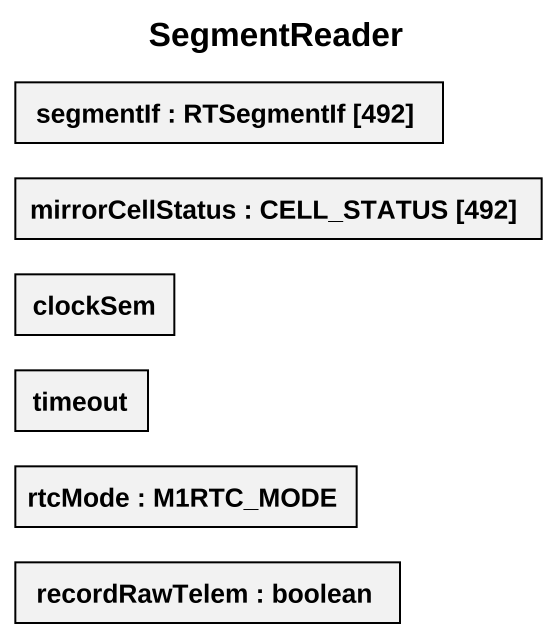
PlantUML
@startuml
title SegmentReader
rectangle "segmentIf : RTSegmentIf [492]" as segmentIf
rectangle "mirrorCellStatus : CELL_STATUS [492]" as mirrorCellStatus
rectangle clockSem
rectangle timeout
rectangle "rtcMode : M1RTC_MODE" as rtcMode
rectangle "recordRawTelem : boolean" as recordRawTelem
@enduml
